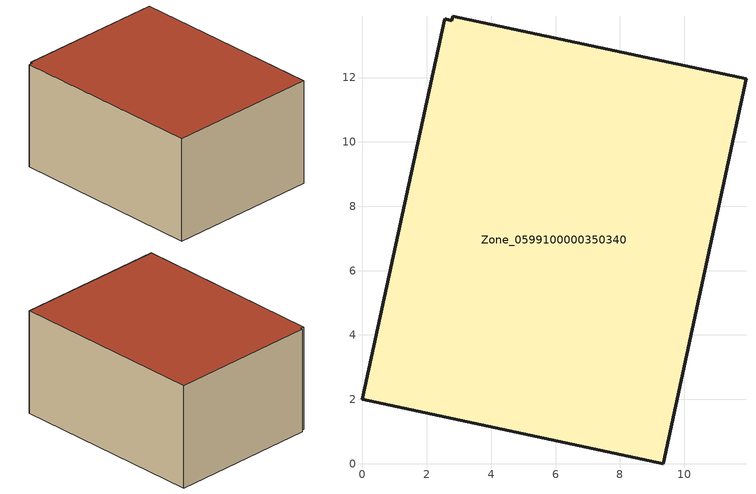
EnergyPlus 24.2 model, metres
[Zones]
Zone_0599100000350340
 floor ground (C_G): 2.8,13.9 11.92,11.97 9.35,0 0,2 2.55,13.82 2.77,13.77 z0
 wall outside (C_F): 9.35,0 11.92,11.97 2.8,13.9 2.77,13.77 2.55,13.82 0,2 9.35,0 z0:6.49
 roof outside (C_R): 11.92,11.97 2.8,13.9 2.77,13.77 2.55,13.82 0,2 9.35,0 z6.49
[BUILDING]
Pand.0599100000350340: North Axis=0; Terrain=City; Loads Convergence Tolerance Value=0.04; Temperature Convergence Tolerance Value=0.4; Solar Distribution=FullExterior; Maximum Number of Warmup Days=25; Minimum Number of Warmup Days=1
[Site:Location]
Rotterdam.The.Hague.AP_ZH_NLD Design_Conditions: Latitude=51.96; Longitude=4.45; Time Zone=1; Elevation=-4.5
[SITE:GROUNDTEMPERATURE:BUILDINGSURFACE]
18, 18, 18, 18, 18, 18, 18, 18, 18, 18, 18, 18
[MATERIAL] Thermal Absorptance=0.9; Solar Absorptance=0.7; Visible Absorptance=0.7
Name | Roughness | Thickness | Conductivity | Density | Specific Heat
G.D.1992-2005 | MediumSmooth | 0.15 | 0.06 | 540 | 1210
F.D.1992-2005 | Rough | 0.3 | 0.12 | 1920 | 840
R.D.1992-2005 | MediumRough | 0.2 | 0.08 | 1500 | 1000
[CONSTRUCTION]
C_G: G.D.1992-2005
C_F: F.D.1992-2005
C_R: R.D.1992-2005
[ZONE]
Zone_0599100000350340: Type=1; Multiplier=1; Ceiling Height=Autocalculate; Volume=Autocalculate; Floor Area=autocalculate; Part of Total Floor Area=Yes
[ZONEINFILTRATION:DESIGNFLOWRATE]
Infil_Zone_0599100000350340: Zone or ZoneList or Space or SpaceList=Zone_0599100000350340; Schedule=AlwaysOn; Design Flow Rate Calculation Method=Flow/Area; Flow Rate per Floor Area=0.0021; Constant Term Coefficient=1; Temperature Term Coefficient=0; Velocity Term Coefficient=0; Velocity Squared Term Coefficient=0
[HVACTEMPLATE:ZONE:IDEALLOADSAIRSYSTEM]
Zone_0599100000350340: Maximum Heating Supply Air Temperature=50; Minimum Cooling Supply Air Temperature=13; Maximum Heating Supply Air Humidity Ratio=0.0156; Minimum Cooling Supply Air Humidity Ratio=0.0077; Heating Limit=NoLimit; Cooling Limit=NoLimit; Dehumidification Control Type=ConstantSensibleHeatRatio; Cooling Sensible Heat Ratio=0.7; Dehumidification Setpoint=60; Humidification Control Type=None; Humidification Setpoint=30; Outdoor Air Method=None; Outdoor Air Flow Rate per Person=0.00944; Outdoor Air Flow Rate per Zone Floor Area=0; Outdoor Air Flow Rate per Zone=0; Demand Controlled Ventilation Type=None; Outdoor Air Economizer Type=NoEconomizer; Heat Recovery Type=None; Sensible Heat Recovery Effectiveness=0.7; Latent Heat Recovery Effectiveness=0.65
[ZONECONTROL:THERMOSTAT]
ThermostatControl_Zone_0599100000350340: Zone or ZoneList=Zone_0599100000350340; Control Type Schedule=DualSetpointControlType; Control 1=Thermostat_Zone_0599100000350340; Temperature Difference Between Cutout And Setpoint=0
[THERMOSTATSETPOINT:DUALSETPOINT]
Thermostat_Zone_0599100000350340: Heating Setpoint Temperature Schedule=HeatingSetpoint_Zone_0599100000350340; Cooling Setpoint Temperature Schedule=CoolingSetpoint_Zone_0599100000350340
[SCHEDULE:COMPACT]
HeatingSetpoint_Zone_0599100000350340: Through: 12/31, For: AllDays, Until: 24:00, 21
CoolingSetpoint_Zone_0599100000350340: Through: 12/31, For: AllDays, Until: 24:00, 24
DualSetpointControlType: Through: 12/31, For: AllDays, Until: 24:00, 4
AlwaysOn: Through: 12/31, For: AllDays, Until: 24:00, 1
